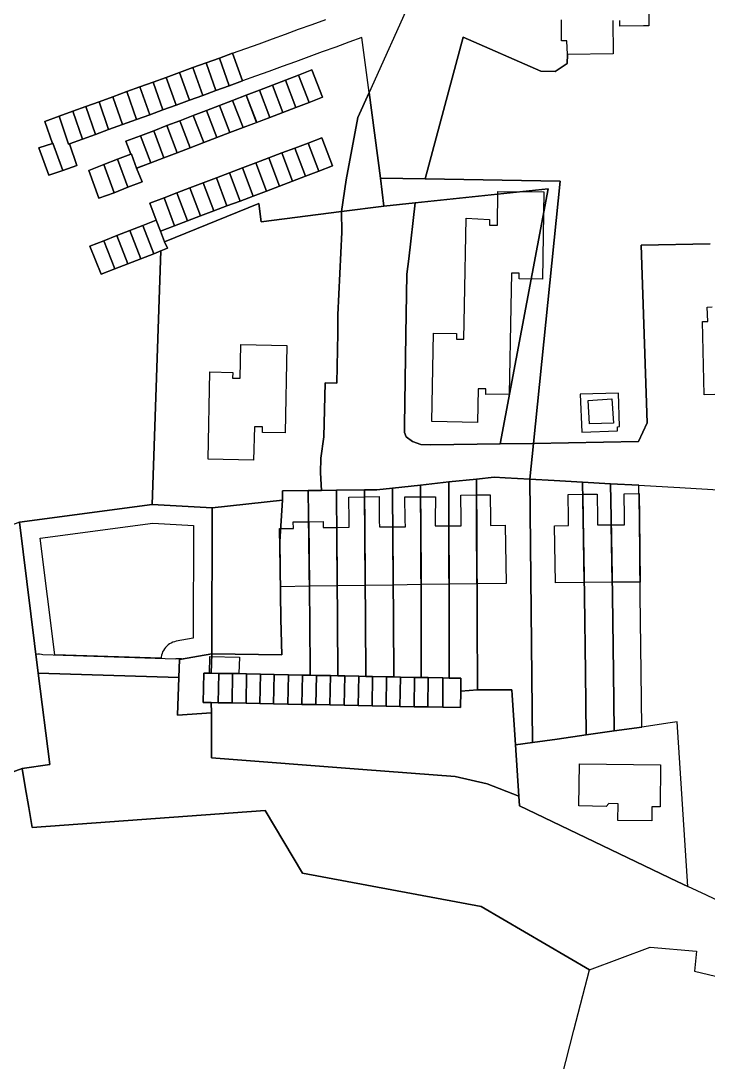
# Model space of a CAD drawing. Header units: metres. Extents: x -522 to 329, y -382 to 480.
# Drawn here: x 0.3 to 147.6, y -82.5 to 140.8 of the extents above; entities that cross this region are included whole.
import ezdxf

# ---------------------------------------------------------------- set-up
doc = ezdxf.new("R2010")
doc.units = ezdxf.units.M
for name, color, linetype in [('BUILDINGS', 6, 'Continuous'), ('NEIGHBOR_PLOTS', 8, 'Continuous'), ('OFFSET', 3, 'Continuous'), ('SETBACK', 5, 'Continuous'), ('SITE', 1, 'Continuous')]:
    doc.layers.add(name, color=color, linetype=linetype)

msp = doc.modelspace()

# ---------------------------------------------------------------- linework, layer by layer
at = {"layer": 'BUILDINGS'}
for points in [[(42.13, 125.85), (39.29, 124.82), (37.18, 130.77), (40.02, 131.8), (42.13, 125.85)], [(44.96, 126.89), (42.13, 125.85), (40.02, 131.8), (42.87, 132.83), (44.96, 126.89)], [(47.79, 127.91), (44.96, 126.89), (42.87, 132.83), (45.67, 133.85), (47.79, 127.91)], [(36.43, 123.78), (33.56, 122.74), (31.45, 128.69), (34.3, 129.72), (36.43, 123.78)], [(39.29, 124.82), (36.43, 123.78), (34.3, 129.72), (37.18, 130.77), (39.29, 124.82)], [(64.98, 124.41), (62.08, 123.31), (59.84, 129.18), (62.69, 130.27), (64.98, 124.41)], [(30.74, 121.71), (27.93, 120.68), (25.84, 126.65), (28.64, 127.66), (30.74, 121.71)], [(33.56, 122.74), (30.74, 121.71), (28.64, 127.66), (31.45, 128.69), (33.56, 122.74)], [(59.26, 122.23), (56.47, 121.17), (54.24, 127.03), (57.02, 128.1), (59.26, 122.23)], [(62.08, 123.31), (59.26, 122.23), (57.02, 128.1), (59.84, 129.18), (62.08, 123.31)], [(25.1, 119.65), (22.06, 118.55), (19.99, 124.54), (23.03, 125.63), (25.1, 119.65)], [(27.93, 120.68), (25.1, 119.65), (23.03, 125.63), (25.84, 126.65), (27.93, 120.68)], [(53.68, 120.11), (50.86, 119.01), (48.58, 124.86), (51.43, 125.96), (53.68, 120.11)], [(56.47, 121.17), (53.68, 120.11), (51.43, 125.96), (54.24, 127.03), (56.47, 121.17)], [(19.13, 117.48), (16.31, 116.46), (14.26, 122.46), (17.06, 123.47), (19.13, 117.48)], [(22.06, 118.55), (19.13, 117.48), (17.06, 123.47), (19.99, 124.54), (22.06, 118.55)], [(47.93, 117.91), (45.13, 116.84), (42.88, 122.68), (45.69, 123.75), (47.93, 117.91)], [(50.86, 119.01), (47.93, 117.91), (45.69, 123.75), (48.58, 124.86), (50.86, 119.01)], [(13.49, 115.43), (10.77, 114.43), (10.54, 114.36), (10.32, 115.03), (8.53, 120.38), (11.44, 121.42), (13.49, 115.43)], [(16.31, 116.46), (13.49, 115.43), (11.44, 121.42), (14.26, 122.46), (16.31, 116.46)], [(42.34, 115.78), (39.52, 114.7), (37.27, 120.52), (40.08, 121.59), (42.34, 115.78)], [(45.13, 116.84), (42.34, 115.78), (40.08, 121.59), (42.88, 122.68), (45.13, 116.84)], [(12.33, 109.76), (9.33, 108.73), (7.2, 114.57), (7.09, 114.54), (5.43, 119.25), (8.53, 120.38), (10.54, 114.36), (10.77, 114.43), (12.33, 109.76)], [(36.62, 113.6), (33.8, 112.53), (31.58, 118.33), (34.38, 119.4), (36.62, 113.6)], [(39.52, 114.7), (36.62, 113.6), (34.38, 119.4), (37.27, 120.52), (39.52, 114.7)], [(28.18, 110.38), (25.09, 109.2), (24, 112.21), (23.88, 112.21), (22.84, 114.98), (25.97, 116.18), (28.18, 110.38)], [(30.96, 111.44), (28.18, 110.38), (25.97, 116.18), (28.78, 117.25), (30.96, 111.44)], [(33.8, 112.53), (30.96, 111.44), (28.78, 117.25), (31.58, 118.33), (33.8, 112.53)], [(9.33, 108.73), (6.33, 107.7), (4.19, 113.58), (7.09, 114.54), (7.2, 114.57), (7.4, 114.02), (9.33, 108.73)], [(64.14, 108.57), (61.33, 107.5), (59.05, 113.53), (61.86, 114.59), (64.14, 108.57)], [(67.13, 109.7), (64.14, 108.57), (61.86, 114.59), (64.84, 115.73), (67.13, 109.7)], [(26.31, 106.27), (23.27, 105.13), (21.04, 111.13), (23.88, 112.21), (24, 112.21), (25.09, 109.2), (26.31, 106.27)], [(58.53, 106.44), (55.72, 105.37), (53.44, 111.4), (56.25, 112.47), (58.53, 106.44)], [(61.33, 107.5), (58.53, 106.44), (56.25, 112.47), (59.05, 113.53), (61.33, 107.5)], [(20.3, 103.94), (17.02, 102.79), (14.87, 108.68), (18.08, 109.99), (20.3, 103.94)], [(23.27, 105.13), (20.3, 103.94), (18.08, 109.99), (21.04, 111.13), (23.27, 105.13)], [(52.92, 104.31), (50.1, 103.24), (47.84, 109.28), (50.65, 110.34), (52.92, 104.31)], [(55.72, 105.37), (52.92, 104.31), (50.65, 110.34), (53.44, 111.4), (55.72, 105.37)], [(47.3, 102.17), (44.48, 101.11), (42.23, 107.14), (45.04, 108.22), (47.3, 102.17)], [(50.1, 103.24), (47.3, 102.17), (45.04, 108.22), (47.84, 109.28), (50.1, 103.24)], [(38.83, 98.96), (36.03, 97.9), (33.73, 103.91), (36.54, 104.98), (38.83, 98.96)], [(41.67, 100.04), (38.83, 98.96), (36.54, 104.98), (39.41, 106.07), (41.67, 100.04)], [(44.48, 101.11), (41.67, 100.04), (39.41, 106.07), (42.23, 107.14), (44.48, 101.11)], [(33.25, 96.85), (30.24, 95.7), (29.33, 98.03), (27.95, 101.72), (30.99, 102.87), (33.25, 96.85)], [(36.03, 97.9), (33.25, 96.85), (30.99, 102.87), (33.73, 103.91), (36.03, 97.9)], [(98.3, 61.91), (98.17, 54.71), (88.38, 54.89), (88.71, 73.86), (93.69, 73.77), (93.68, 72.58), (95.22, 72.56), (95.4, 79.75), (95.77, 98.52), (100.77, 98.22), (100.76, 97.02), (102.45, 97), (102.5, 104.19), (112.41, 104.13), (112.08, 85.41), (107.1, 85.5), (107.11, 86.67), (105.45, 86.69), (105.33, 79.51), (104.99, 60.73), (99.92, 60.71), (99.95, 61.88), (98.3, 61.91)], [(28.78, 90.86), (26.01, 89.8), (23.67, 95.83), (26.44, 96.91), (28.78, 90.86)], [(31.74, 92.04), (28.78, 90.86), (26.44, 96.91), (29.33, 98.03), (30.24, 95.7), (31.11, 93.42), (31.74, 92.04)], [(23.25, 88.73), (20.47, 87.65), (18.08, 93.66), (20.88, 94.75), (23.25, 88.73)], [(26.01, 89.8), (23.25, 88.73), (20.88, 94.75), (23.67, 95.83), (26.01, 89.8)], [(20.47, 87.65), (17.51, 86.5), (15.1, 92.5), (18.08, 93.66), (20.47, 87.65)], [(57.32, 71.2), (56.98, 52.45), (52.07, 52.53), (52.08, 53.72), (50.41, 53.76), (50.2, 46.6), (40.46, 46.78), (40.81, 65.51), (45.73, 65.42), (45.7, 64.2), (47.34, 64.17), (47.47, 71.37), (57.32, 71.2)], [(127.29, 54.53), (122.16, 54.41), (121.85, 59.43), (126.97, 59.75), (127.29, 54.53)], [(74.13, 19.73), (68.13, 19.64), (68.01, 32.17), (70.69, 32.2), (70.67, 33.52), (70.6, 38.63), (73.94, 38.73), (73.99, 33.58), (74.13, 19.73)], [(80.11, 19.82), (74.13, 19.73), (73.99, 33.58), (73.94, 38.73), (77.11, 38.82), (77.13, 33.62), (77.15, 32.27), (79.99, 32.29), (80.11, 19.82)], [(86.07, 19.91), (80.11, 19.82), (79.99, 32.29), (82.72, 32.31), (82.7, 33.71), (82.62, 38.72), (85.96, 38.74), (86, 33.76), (86.07, 19.91)], [(92.08, 19.99), (86.07, 19.91), (86, 33.76), (85.96, 38.74), (89.15, 38.77), (89.11, 33.81), (89.12, 32.51), (92.04, 32.51), (92.08, 19.99)], [(98.05, 20.08), (92.08, 19.99), (92.04, 32.51), (94.69, 32.51), (94.67, 33.89), (94.59, 39.09), (97.94, 39.13), (97.97, 33.93), (98.05, 20.08)], [(104.28, 20.17), (98.05, 20.08), (97.97, 33.93), (97.94, 39.13), (100.88, 39.18), (100.96, 33.98), (100.98, 32.58), (104.09, 32.63), (104.28, 20.17)], [(121.03, 20.34), (114.86, 20.27), (114.66, 32.55), (117.66, 32.58), (117.64, 34.11), (117.58, 39.26), (120.72, 39.3), (120.8, 34.13), (121.03, 20.34)], [(127.04, 20.41), (121.03, 20.34), (120.8, 34.13), (120.72, 39.3), (123.82, 39.33), (123.89, 34.15), (123.9, 32.7), (126.84, 32.74), (127.04, 20.41)], [(133.03, 20.47), (127.04, 20.41), (126.84, 32.74), (129.7, 32.72), (129.68, 34.27), (129.63, 39.39), (132.8, 39.43), (132.85, 34.31), (133.03, 20.47)], [(62.14, 19.55), (55.94, 19.46), (55.76, 31.92), (58.71, 31.96), (58.69, 33.35), (61.99, 33.4), (62.14, 19.55)], [(68.13, 19.64), (62.14, 19.55), (61.99, 33.4), (65.12, 33.44), (65.13, 32.14), (68.01, 32.17), (68.13, 19.64)], [(47.14, 4.36), (47.04, 0.84), (45.7, 0.82), (42.71, 0.88), (40.75, 0.95), (40.81, 4.5), (47.14, 4.36)], [(42.71, 0.88), (42.59, -5.41), (39.39, -5.34), (39.54, 0.95), (40.75, 0.95), (42.71, 0.88)], [(45.7, 0.82), (45.58, -5.47), (42.59, -5.41), (42.71, 0.88), (45.7, 0.82)], [(48.7, 0.76), (48.58, -5.53), (45.58, -5.47), (45.7, 0.82), (47.04, 0.84), (48.7, 0.76)], [(51.64, 0.7), (51.51, -5.59), (48.58, -5.53), (48.7, 0.76), (51.64, 0.7)], [(54.6, 0.64), (54.47, -5.65), (51.51, -5.59), (51.64, 0.7), (54.6, 0.64)], [(57.64, 0.57), (57.51, -5.71), (54.47, -5.65), (54.6, 0.64), (57.64, 0.57)], [(60.66, 0.51), (60.53, -5.78), (57.51, -5.71), (57.64, 0.57), (60.66, 0.51)], [(63.66, 0.45), (63.53, -5.83), (60.53, -5.78), (60.66, 0.51), (63.66, 0.45)], [(66.69, 0.4), (66.56, -5.89), (63.53, -5.83), (63.66, 0.45), (66.69, 0.4)], [(69.71, 0.34), (69.58, -5.95), (66.56, -5.89), (66.69, 0.4), (69.71, 0.34)], [(72.71, 0.27), (72.58, -6.01), (69.58, -5.95), (69.71, 0.34), (72.71, 0.27)], [(75.7, 0.21), (75.57, -6.08), (72.58, -6.01), (72.71, 0.27), (75.7, 0.21)], [(78.7, 0.15), (78.57, -6.14), (75.57, -6.08), (75.7, 0.21), (78.7, 0.15)], [(81.69, 0.09), (81.56, -6.2), (78.57, -6.14), (78.7, 0.15), (81.69, 0.09)], [(84.61, -6.26), (81.56, -6.2), (81.69, 0.09), (84.67, 0.03), (84.61, -6.26)], [(87.63, -0.03), (87.51, -6.32), (84.61, -6.26), (84.67, 0.03), (87.63, -0.03)], [(90.76, -6.39), (87.51, -6.32), (87.63, -0.03), (90.76, -0.1), (90.76, -6.39)], [(94.63, -0.17), (94.5, -6.46), (90.76, -6.39), (90.76, -0.1), (94.63, -0.17)], [(137.32, -27.76), (135.56, -27.74), (135.5, -30.76), (128.24, -30.66), (128.29, -27.06), (126.29, -27.03), (125.77, -27.67), (119.88, -27.56), (120.01, -18.54), (137.39, -18.72), (137.32, -27.76)]]:
    msp.add_lwpolyline(points, dxfattribs=at)
at = {"layer": 'NEIGHBOR_PLOTS'}
for points in [[(113.66, -95.82), (118.84, -75.65), (122.16, -62.71), (98.93, -49.1), (60.68, -41.98), (52.7, -28.54), (2.73, -32.14), (2.01, -27.86), (1.27, -23.47), (0.62, -19.55), (-32.72, -31.73), (-52.05, -33.56), (-71.78, -28.75), (-96.48, -22.51), (-86.34, 11.46), (-64.84, 140.86), (-52.22, 136.02), (-38.61, 138.57), (-14.68, 156.44)], [(84.03, 145.69), (74.94, 125.41), (77.36, 107.05), (86.97, 106.9), (95.13, 137.34), (111.74, 130.05), (114.81, 129.91), (117.41, 131.67), (117.48, 133.62), (117.31, 136.54), (116.15, 136.54), (116.15, 140.99)], [(134.86, 144.16), (134.87, 139.74), (133.72, 139.74), (128.69, 139.69), (128.68, 140.88)], [(0, 33.3), (28.42, 37.07), (30.32, 91.48), (28.78, 90.86), (26.01, 89.8), (23.25, 88.73), (20.47, 87.65), (17.51, 86.5), (15.1, 92.5), (18.08, 93.66), (20.88, 94.75), (23.67, 95.83), (26.44, 96.91), (29.33, 98.03), (27.95, 101.72), (30.99, 102.87), (33.73, 103.91), (36.54, 104.98), (39.41, 106.07), (42.23, 107.14), (45.04, 108.22), (47.84, 109.28), (50.65, 110.34), (53.44, 111.4), (56.25, 112.47), (59.05, 113.53), (61.86, 114.59), (64.84, 115.73), (67.13, 109.7), (64.14, 108.57), (61.33, 107.5), (58.53, 106.44), (55.72, 105.37), (52.92, 104.31), (50.1, 103.24), (47.3, 102.17), (44.48, 101.11), (41.67, 100.04), (38.83, 98.96), (36.03, 97.9), (33.25, 96.85), (30.24, 95.7), (31.11, 93.42), (51.31, 101.64), (51.84, 97.69), (69.05, 99.92), (69.99, 106.74), (72.55, 120.06), (74.94, 125.41), (73.39, 137.23), (70.6, 136.21), (67.78, 135.19), (64.9, 134.14), (61.99, 133.08), (59.15, 132.05), (56.32, 131.02), (53.46, 129.98), (50.61, 128.94), (47.79, 127.91), (44.96, 126.89), (42.13, 125.85), (39.29, 124.82), (36.43, 123.78), (33.56, 122.74), (30.74, 121.71), (27.93, 120.68), (25.1, 119.65), (22.06, 118.55), (19.13, 117.48), (16.31, 116.46), (13.49, 115.43), (10.77, 114.43), (12.33, 109.76), (9.33, 108.73), (6.33, 107.7), (4.19, 113.58), (7.09, 114.54), (5.43, 119.25), (8.53, 120.38), (11.44, 121.42), (14.26, 122.46), (17.06, 123.47), (19.99, 124.54), (23.03, 125.63), (25.84, 126.65), (28.64, 127.66), (31.45, 128.69), (34.3, 129.72), (37.18, 130.77), (40.02, 131.8), (42.87, 132.83), (45.67, 133.85), (48.5, 134.87), (51.35, 135.91), (54.21, 136.95), (57.02, 137.96), (59.84, 138.99), (62.77, 140.05), (65.64, 141.09)], [(127.2, 140.87), (127.27, 133.72), (117.48, 133.62), (117.41, 131.67), (114.81, 129.91), (111.74, 130.05), (95.13, 137.34)], [(95.13, 137.34), (86.97, 106.9), (115.85, 106.44), (110.14, 50.19), (132.69, 50.58), (134.55, 54.6), (133.23, 92.73), (148.01, 93.02)], [(42.13, 125.85), (40.02, 131.8), (37.18, 130.77), (39.29, 124.82), (42.13, 125.85)], [(44.96, 126.89), (42.87, 132.83), (40.02, 131.8), (42.13, 125.85), (44.96, 126.89)], [(47.79, 127.91), (45.67, 133.85), (42.87, 132.83), (44.96, 126.89), (47.79, 127.91)], [(36.43, 123.78), (34.3, 129.72), (31.45, 128.69), (33.56, 122.74), (36.43, 123.78)], [(39.29, 124.82), (37.18, 130.77), (34.3, 129.72), (36.43, 123.78), (39.29, 124.82)], [(64.98, 124.41), (62.69, 130.27), (59.84, 129.18), (62.08, 123.31), (64.98, 124.41)], [(30.74, 121.71), (28.64, 127.66), (25.84, 126.65), (27.93, 120.68), (30.74, 121.71)], [(33.56, 122.74), (31.45, 128.69), (28.64, 127.66), (30.74, 121.71), (33.56, 122.74)], [(59.26, 122.23), (57.02, 128.1), (54.24, 127.03), (56.47, 121.17), (59.26, 122.23)], [(62.08, 123.31), (59.84, 129.18), (57.02, 128.1), (59.26, 122.23), (62.08, 123.31)], [(25.1, 119.65), (23.03, 125.63), (19.99, 124.54), (22.06, 118.55), (25.1, 119.65)], [(27.93, 120.68), (25.84, 126.65), (23.03, 125.63), (25.1, 119.65), (27.93, 120.68)], [(53.68, 120.11), (51.43, 125.96), (48.58, 124.86), (50.81, 119.02), (53.68, 120.11)], [(56.47, 121.17), (54.24, 127.03), (51.43, 125.96), (53.68, 120.11), (56.47, 121.17)], [(78.13, 101.1), (77.36, 107.05), (74.94, 125.41), (72.55, 120.06), (69.99, 106.74), (69.05, 99.92), (78.13, 101.1)], [(19.13, 117.48), (17.06, 123.47), (14.26, 122.46), (16.31, 116.46), (19.13, 117.48)], [(22.06, 118.55), (19.99, 124.54), (17.06, 123.47), (19.13, 117.48), (22.06, 118.55)], [(47.93, 117.91), (45.69, 123.75), (42.88, 122.68), (45.13, 116.84), (47.93, 117.91)], [(50.81, 119.02), (48.58, 124.86), (45.69, 123.75), (47.93, 117.91), (50.81, 119.02)], [(13.49, 115.43), (11.44, 121.42), (8.53, 120.38), (10.54, 114.36), (10.77, 114.43), (13.49, 115.43)], [(16.31, 116.46), (14.26, 122.46), (11.44, 121.42), (13.49, 115.43), (16.31, 116.46)], [(42.34, 115.78), (40.08, 121.59), (37.27, 120.52), (39.52, 114.7), (42.34, 115.78)], [(45.13, 116.84), (42.88, 122.68), (40.08, 121.59), (42.34, 115.78), (45.13, 116.84)], [(12.33, 109.76), (10.77, 114.43), (10.54, 114.36), (8.53, 120.38), (5.43, 119.25), (7.09, 114.54), (7.2, 114.57), (9.33, 108.73), (12.33, 109.76)], [(36.62, 113.6), (34.38, 119.4), (31.58, 118.33), (33.8, 112.53), (36.62, 113.6)], [(39.52, 114.7), (37.27, 120.52), (34.38, 119.4), (36.62, 113.6), (39.52, 114.7)], [(28.18, 110.38), (25.97, 116.18), (22.84, 114.98), (23.88, 112.21), (24, 112.21), (25.09, 109.2), (25.2, 109.25), (28.18, 110.38)], [(30.96, 111.44), (28.78, 117.25), (25.97, 116.18), (28.18, 110.38), (30.96, 111.44)], [(33.8, 112.53), (31.58, 118.33), (28.78, 117.25), (30.96, 111.44), (33.8, 112.53)], [(9.33, 108.73), (7.2, 114.57), (7.09, 114.54), (4.19, 113.58), (6.33, 107.7), (9.33, 108.73)], [(64.14, 108.57), (61.86, 114.59), (59.05, 113.53), (61.33, 107.5), (64.14, 108.57)], [(67.13, 109.7), (64.84, 115.73), (61.86, 114.59), (64.14, 108.57), (67.13, 109.7)], [(26.31, 106.27), (25.09, 109.2), (24, 112.21), (23.88, 112.21), (21.04, 111.13), (23.27, 105.13), (26.31, 106.27)], [(58.53, 106.44), (56.25, 112.47), (53.44, 111.4), (55.72, 105.37), (58.53, 106.44)], [(61.33, 107.5), (59.05, 113.53), (56.25, 112.47), (58.53, 106.44), (61.33, 107.5)], [(20.3, 103.94), (18.08, 109.99), (14.87, 108.68), (17.02, 102.79), (20.3, 103.94)], [(23.27, 105.13), (21.04, 111.13), (18.08, 109.99), (20.3, 103.94), (23.27, 105.13)], [(52.92, 104.31), (50.65, 110.34), (47.84, 109.28), (50.1, 103.24), (52.92, 104.31)], [(55.72, 105.37), (53.44, 111.4), (50.65, 110.34), (52.92, 104.31), (55.72, 105.37)], [(47.3, 102.17), (45.04, 108.22), (42.23, 107.14), (44.48, 101.11), (47.3, 102.17)], [(50.1, 103.24), (47.84, 109.28), (45.04, 108.22), (47.3, 102.17), (50.1, 103.24)], [(38.83, 98.96), (36.54, 104.98), (33.73, 103.91), (36.03, 97.9), (38.83, 98.96)], [(41.67, 100.04), (39.41, 106.07), (36.54, 104.98), (38.83, 98.96), (41.67, 100.04)], [(44.48, 101.11), (42.23, 107.14), (39.41, 106.07), (41.67, 100.04), (44.48, 101.11)], [(115.85, 106.44), (86.97, 106.9), (77.36, 107.05), (78.13, 101.1), (84.81, 101.8), (113.33, 104.76), (103.05, 50.08), (110.14, 50.19), (115.85, 106.44)], [(33.25, 96.85), (30.99, 102.87), (27.95, 101.72), (29.33, 98.03), (30.24, 95.7), (33.25, 96.85)], [(36.03, 97.9), (33.73, 103.91), (30.99, 102.87), (33.25, 96.85), (36.03, 97.9)], [(113.33, 104.76), (84.81, 101.8), (83.46, 89.8), (83.05, 86.51), (82.82, 73.55), (82.54, 54.05), (82.52, 52.52), (82.89, 51.6), (84.23, 50.6), (86.01, 49.98), (88.17, 49.87), (103.05, 50.08), (113.33, 104.76)], [(69.07, 95.49), (69.05, 99.92), (51.84, 97.69), (51.31, 101.64), (31.11, 93.42), (31.74, 92.04), (30.32, 91.48), (28.42, 37.07), (41.29, 36.37), (56.36, 38.02), (56.37, 40.02), (61.91, 40.09), (64.75, 40.12), (64.51, 43.88), (64.59, 47.06), (65.27, 51.62), (65.56, 63.17), (68.04, 63.08), (68.21, 73.82), (68.26, 77.76), (69.07, 95.49)], [(64.51, 43.88), (64.75, 40.12), (67.94, 40.15), (73.92, 40.21), (76.63, 40.24), (79.92, 40.6), (85.95, 41.26), (92, 41.92), (97.92, 42.56), (101.71, 42.98), (104.1, 42.84), (109.36, 42.52), (110.14, 50.19), (103.05, 50.08), (88.17, 49.87), (86.01, 49.98), (84.23, 50.6), (82.89, 51.6), (82.52, 52.52), (82.54, 54.05), (82.82, 73.55), (83.05, 86.51), (83.46, 89.8), (84.81, 101.8), (78.13, 101.1), (69.05, 99.92), (69.07, 95.49), (68.26, 77.76), (68.21, 73.82), (68.04, 63.08), (65.56, 63.17), (65.27, 51.62), (64.59, 47.06), (64.51, 43.88)], [(28.78, 90.86), (26.44, 96.91), (23.67, 95.83), (26.01, 89.8), (28.78, 90.86)], [(31.74, 92.04), (31.11, 93.42), (30.24, 95.7), (29.33, 98.03), (26.44, 96.91), (28.78, 90.86), (30.32, 91.48), (31.74, 92.04)], [(23.25, 88.73), (20.88, 94.75), (18.08, 93.66), (20.47, 87.65), (23.25, 88.73)], [(26.01, 89.8), (23.67, 95.83), (20.88, 94.75), (23.25, 88.73), (26.01, 89.8)], [(20.47, 87.65), (18.08, 93.66), (15.1, 92.5), (17.51, 86.5), (20.47, 87.65)], [(148.01, 93.02), (133.23, 92.73), (134.55, 54.6), (132.69, 50.58), (110.14, 50.19), (109.36, 42.52), (114.6, 42.24), (120.68, 41.9), (126.7, 41.55), (132.77, 41.21), (138.93, 40.86), (141.52, 40.71), (145.04, 40.51), (151.06, 40.16)], [(149.06, 60.69), (146.77, 60.64), (146.35, 76.34), (147.52, 76.37), (147.36, 79.43), (148.46, 79.46)], [(128.62, 53.8), (128.35, 60.99), (120.17, 60.76), (120.5, 52.62), (128.15, 52.87), (128.14, 53.74), (128.62, 53.8)], [(98.2, -2.64), (98.1, 12.82), (98, 29.57), (97.92, 42.56), (92, 41.92), (92.05, 29.52), (92.11, 12.76), (92.08, -0.12), (94.63, -0.17), (94.57, -2.93), (98.2, -2.64)], [(109.92, -13.96), (109.36, 42.52), (104.1, 42.84), (101.71, 42.98), (97.92, 42.56), (98, 29.57), (98.1, 12.82), (98.2, -2.64), (105.53, -2.66), (105.62, -3.76), (106.31, -14.47), (109.92, -13.96)], [(121.48, -12.32), (121.33, 1.04), (121.07, 17.54), (120.8, 34.18), (120.68, 41.9), (114.6, 42.24), (109.36, 42.52), (109.92, -13.96), (115.22, -13.2), (121.48, -12.32)], [(74.27, 0.24), (74.2, 12.61), (74.03, 29.33), (73.92, 40.21), (67.94, 40.15), (68.04, 29.27), (68.19, 12.57), (68.22, 0.37), (69.71, 0.34), (72.71, 0.27), (74.27, 0.24)], [(80.23, 0.12), (80.18, 12.67), (80.02, 29.38), (79.92, 40.6), (76.63, 40.24), (73.92, 40.21), (74.03, 29.33), (74.2, 12.61), (74.27, 0.24), (75.7, 0.21), (78.7, 0.15), (80.23, 0.12)], [(86.09, 0), (86.1, 12.72), (86.01, 29.45), (85.95, 41.26), (79.92, 40.6), (80.02, 29.38), (80.18, 12.67), (80.23, 0.12), (81.69, 0.09), (84.67, 0.03), (86.09, 0)], [(92.08, -0.12), (92.11, 12.76), (92.05, 29.52), (92, 41.92), (85.95, 41.26), (86.01, 29.45), (86.1, 12.72), (86.09, 0), (87.63, -0.03), (90.76, -0.1), (92.08, -0.12)], [(127.45, -11.47), (127.34, 1.1), (127.08, 17.6), (126.81, 34.24), (126.7, 41.55), (120.68, 41.9), (120.8, 34.18), (121.07, 17.54), (121.33, 1.04), (121.48, -12.32), (127.45, -11.47)], [(133.4, -10.62), (133.26, 1.17), (133.06, 17.65), (132.85, 34.3), (132.77, 41.21), (126.7, 41.55), (126.81, 34.24), (127.08, 17.6), (127.34, 1.1), (127.45, -11.47), (133.4, -10.62)], [(62.28, 0.49), (62.22, 12.52), (62.03, 29.2), (61.91, 40.09), (56.37, 40.02), (56.36, 38.02), (55.82, 29.14), (56.01, 12.47), (56.22, 4.86), (41.21, 5.07), (41.1, 0.92), (42.71, 0.88), (45.7, 0.82), (48.7, 0.76), (51.64, 0.7), (54.6, 0.64), (57.64, 0.57), (60.66, 0.51), (62.28, 0.49)], [(56.22, 4.86), (56.01, 12.47), (55.82, 29.14), (56.36, 38.02), (41.29, 36.37), (41.21, 5.07), (56.22, 4.86)], [(68.22, 0.37), (68.19, 12.57), (68.04, 29.27), (67.94, 40.15), (64.75, 40.12), (61.91, 40.09), (62.03, 29.2), (62.22, 12.52), (62.28, 0.49), (63.66, 0.45), (66.69, 0.4), (68.22, 0.37)], [(6.5, -18.67), (4.04, 0.95), (0, 33.3), (-48.59, 14.54), (-71.78, -28.75), (-52.05, -33.56), (-32.72, -31.73), (0.62, -19.55), (6.5, -18.67)], [(41.18, -7.58), (41.09, -5.37), (39.39, -5.34), (39.54, 0.95), (41.1, 0.92), (41.21, 5.07), (34.34, 3.82), (34.18, 0), (33.87, -8.11), (41.18, -7.58)], [(157.64, -51.68), (147.21, -46.71), (143.26, -44.83), (140.96, -43.73), (107.18, -27.54), (107.02, -25.45), (100.25, -22.79), (93.4, -21.22), (73.58, -19.72), (41.14, -17.23), (41.16, -13.48), (41.18, -7.58), (33.87, -8.11), (34.18, 0), (4.04, 0.95), (6.5, -18.67), (0.62, -19.55), (1.27, -23.47), (2.01, -27.86), (2.73, -32.14), (52.7, -28.54), (60.68, -41.98)], [(42.71, 0.88), (41.1, 0.92), (39.54, 0.95), (39.39, -5.34), (41.09, -5.37), (42.59, -5.41), (42.71, 0.88)], [(45.7, 0.82), (42.71, 0.88), (42.59, -5.41), (45.58, -5.47), (45.7, 0.82)], [(48.7, 0.76), (45.7, 0.82), (45.58, -5.47), (48.58, -5.53), (48.7, 0.76)], [(51.64, 0.7), (48.7, 0.76), (48.58, -5.53), (51.51, -5.59), (51.64, 0.7)], [(54.6, 0.64), (51.64, 0.7), (51.51, -5.59), (54.47, -5.65), (54.6, 0.64)], [(57.64, 0.57), (54.6, 0.64), (54.47, -5.65), (57.51, -5.71), (57.64, 0.57)], [(60.66, 0.51), (57.64, 0.57), (57.51, -5.71), (60.53, -5.78), (60.66, 0.51)], [(63.66, 0.45), (62.28, 0.49), (60.66, 0.51), (60.53, -5.78), (63.53, -5.83), (63.66, 0.45)], [(66.69, 0.4), (63.66, 0.45), (63.53, -5.83), (66.56, -5.89), (66.69, 0.4)], [(69.71, 0.34), (68.22, 0.37), (66.69, 0.4), (66.56, -5.89), (69.58, -5.95), (69.71, 0.34)], [(72.71, 0.27), (69.71, 0.34), (69.58, -5.95), (72.58, -6.01), (72.71, 0.27)], [(75.7, 0.21), (74.27, 0.24), (72.71, 0.27), (72.58, -6.01), (75.57, -6.08), (75.7, 0.21)], [(78.7, 0.15), (75.7, 0.21), (75.57, -6.08), (78.57, -6.14), (78.7, 0.15)], [(81.69, 0.09), (80.23, 0.12), (78.7, 0.15), (78.57, -6.14), (81.56, -6.2), (81.69, 0.09)], [(84.61, -6.26), (84.67, 0.03), (81.69, 0.09), (81.56, -6.2), (84.61, -6.26)], [(87.63, -0.03), (86.09, 0), (84.67, 0.03), (84.61, -6.26), (87.51, -6.32), (87.63, -0.03)], [(90.76, -6.39), (90.76, -0.1), (87.63, -0.03), (87.51, -6.32), (90.76, -6.39)], [(94.63, -0.17), (92.08, -0.12), (90.76, -0.1), (90.76, -6.39), (94.5, -6.46), (94.57, -2.93), (94.63, -0.17)], [(107.02, -25.45), (106.31, -14.47), (105.62, -3.76), (105.53, -2.66), (98.2, -2.64), (94.57, -2.93), (94.5, -6.46), (90.76, -6.39), (87.51, -6.32), (84.61, -6.26), (81.56, -6.2), (78.57, -6.14), (75.57, -6.08), (72.58, -6.01), (69.58, -5.95), (66.56, -5.89), (63.53, -5.83), (60.53, -5.78), (57.51, -5.71), (54.47, -5.65), (51.51, -5.59), (48.58, -5.53), (45.58, -5.47), (42.59, -5.41), (41.09, -5.37), (41.18, -7.58), (41.16, -13.48), (41.14, -17.23), (73.58, -19.72), (93.4, -21.22), (100.25, -22.79), (107.02, -25.45)], [(143.26, -44.83), (140.98, -9.54), (139.48, -9.76), (133.4, -10.62), (127.45, -11.47), (121.48, -12.32), (115.22, -13.2), (109.92, -13.96), (106.31, -14.47), (107.02, -25.45), (107.18, -27.54), (140.96, -43.73), (143.26, -44.83)], [(60.68, -41.98), (98.93, -49.1), (122.16, -62.71), (135.14, -57.8), (145.1, -58.68), (144.7, -63.01), (155.15, -65.45)]]:
    msp.add_lwpolyline(points, dxfattribs=at)
at = {"layer": 'OFFSET'}
msp.add_lwpolyline([(30.36, 4.12), (7.59, 4.84), (4.46, 29.86), (28.58, 33.06), (37.28, 32.58), (37.22, 8.41), (33.62, 7.76), (33.25, 7.67), (32.88, 7.55), (32.53, 7.39), (32.2, 7.2), (31.88, 6.98), (31.59, 6.72), (31.32, 6.45), (31.08, 6.14), (30.88, 5.82), (30.7, 5.48), (30.56, 5.12), (30.45, 4.75), (30.38, 4.37), (30.36, 4.12)], dxfattribs=at)
at = {"layer": 'SETBACK'}
msp.add_lwpolyline([(34.34, 3.82), (34.18, 0), (4.04, 0.95), (3.53, 5.02), (3.92, 5.05), (4.32, 5.04), (4.71, 4.99), (5.02, 4.92), (33.44, 4.03), (33.57, 4.05), (33.96, 4.09), (34.35, 4.1), (34.74, 4.06), (35.13, 3.99), (35.18, 3.97), (34.34, 3.82)], dxfattribs=at)
at = {"layer": 'SITE'}
msp.add_lwpolyline([(41.21, 5.07), (41.29, 36.37), (28.42, 37.07), (0, 33.3), (4.04, 0.95), (34.18, 0), (34.34, 3.82), (41.21, 5.07)], dxfattribs=at)

doc.saveas('drawing.dxf')
